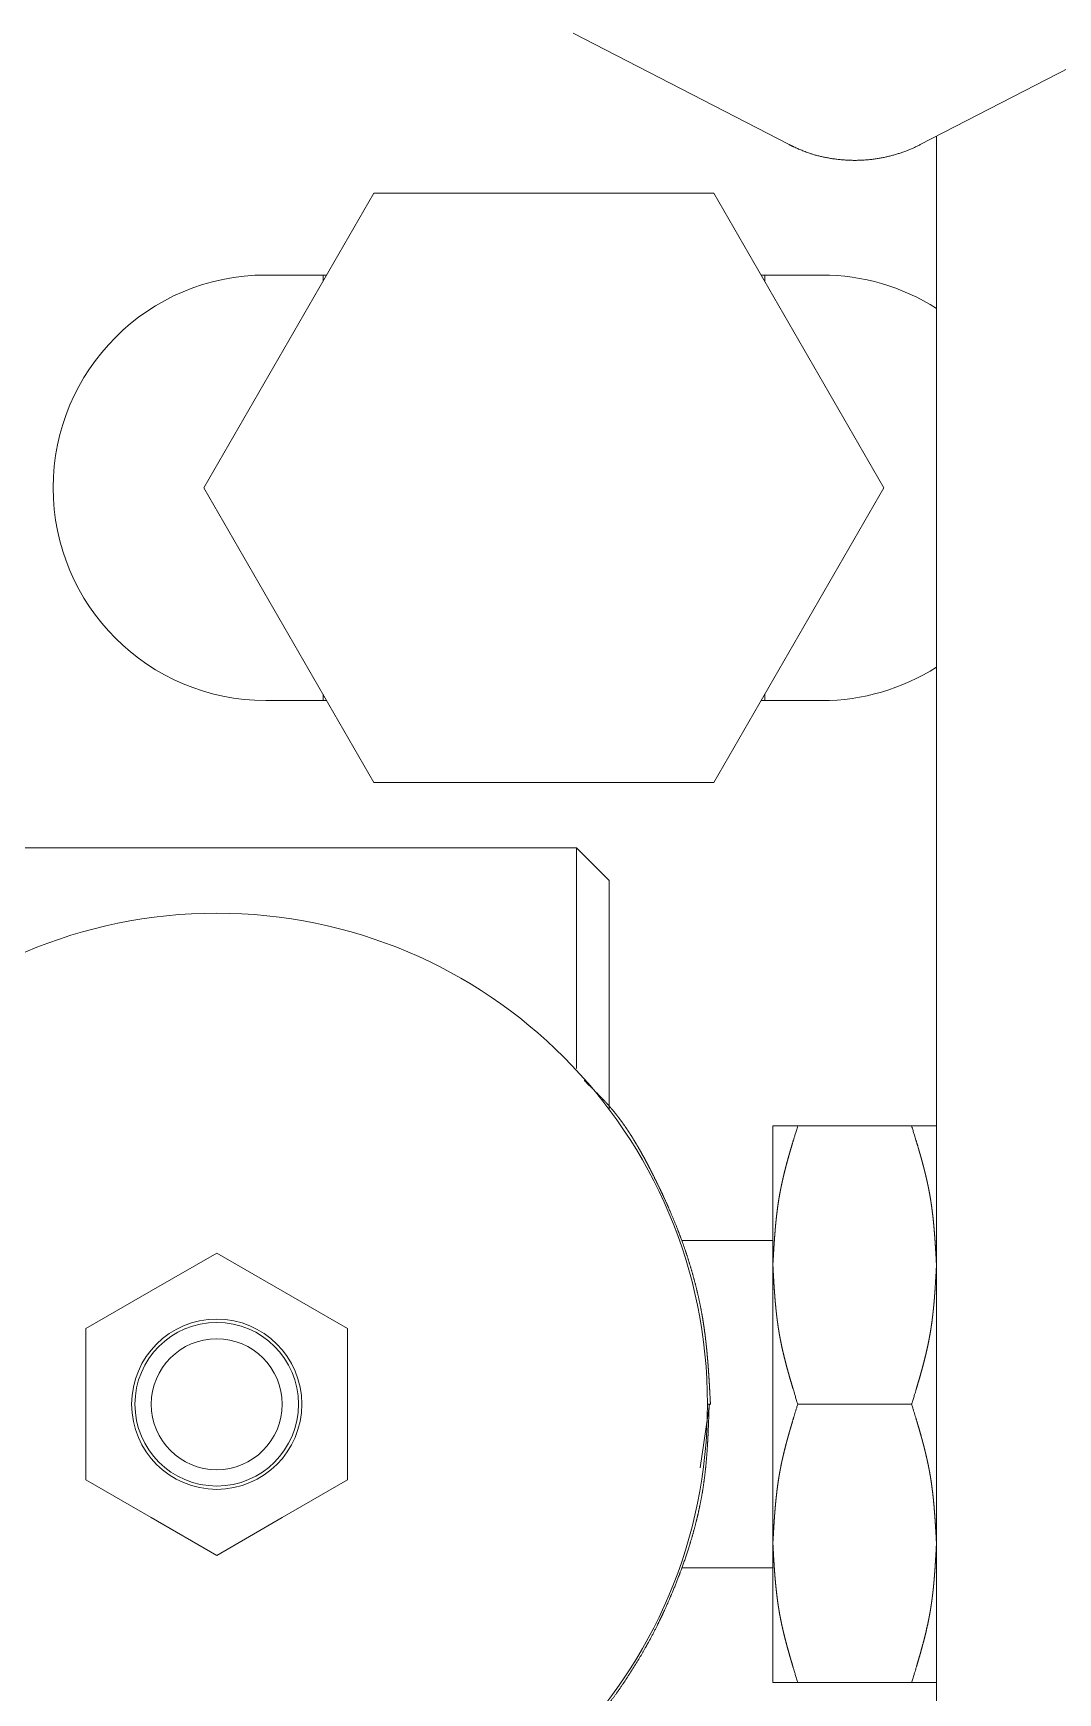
# Model space of a CAD drawing. Header units: millimetres. Extents: x -5 to 111, y -3 to 86.
# Drawn here: x 21.9294 to 21.9607, y 19.2237 to 19.2744 of the extents above; entities that cross this region are included whole.
import ezdxf

# ---------------------------------------------------------------- set-up
doc = ezdxf.new("R2010")
doc.units = ezdxf.units.MM
doc.layers.add('A1I6----E-', color=3, linetype='Continuous', lineweight=25)

# ---------------------------------------------------------------- blocks, each defined once
blk = doc.blocks.new('Gruppe-453')
at = {"layer": 'A1I6----E-', "linetype": 'Continuous', "lineweight": 9}
for p, q in [((-28.84794458999204, -23.27262377055938), (-28.85454673303539, -23.26921610782189)), ((-28.83734696101041, -23.26921843773201), (-28.84394458999203, -23.27262377055938)), ((-28.84344458999204, -23.27236569808843), (-28.84344458999204, -23.38610285796174)), ((-28.86583689483754, -23.28310598151415), (-28.86064074241481, -23.27410598151416)), ((-28.86064074241481, -23.27410598151416), (-28.8502484375694, -23.27410598151416)), ((-28.8502484375694, -23.27410598151416), (-28.84505228514671, -23.28310598151416)), ((-28.86394458999232, -23.27660598151419), (-28.86208411808781, -23.27660598151419)), ((-28.86219458999211, -23.27660598151419), (-28.86219458999211, -23.27679732446525)), ((-28.84880506189641, -23.27660598151419), (-28.84694458999221, -23.27660598151419)), ((-28.84869458999211, -23.27679732446525), (-28.84869458999211, -23.27660598151419)), ((-28.86064074241479, -23.29210598151415), (-28.86583689483754, -23.28310598151415)), ((-28.84505228514671, -23.28310598151416), (-28.85024843756936, -23.29210598151415)), ((-28.86208411808776, -23.28960598151419), (-28.86394458999228, -23.28960598151419)), ((-28.86219458999211, -23.28941463856304), (-28.86219458999211, -23.28960598151419)), ((-28.84694458999217, -23.2896059815142), (-28.84880506189643, -23.2896059815142)), ((-28.84869458999211, -23.2896059815142), (-28.84869458999211, -23.28941463856311)), ((-28.85024843756936, -23.29210598151415), (-28.86064074241479, -23.29210598151415)), ((-28.85444458999204, -23.29410285796173), (-28.89344458999204, -23.29410285796174)), ((-28.85344458999204, -23.29510285796166), (-28.85444458999204, -23.29410285796166)), ((-28.85444458999204, -23.30084620049204), (-28.85444458999204, -23.29410285796166)), ((-28.85344458999204, -23.30210285796174), (-28.85344458999204, -23.29510285796166)), ((-28.84844458999203, -23.30260285796174), (-28.84768540061349, -23.30260285796174)), ((-28.84844458999203, -23.30260285796174), (-28.84844458999203, -23.30685285796174)), ((-28.8442037793754, -23.30260285794731), (-28.84768540061349, -23.30260285796174)), ((-28.84344458999204, -23.30260285796173), (-28.84420377934558, -23.30260285796174)), ((-28.84844458999203, -23.30610285796174), (-28.85123052927317, -23.30610285796174)), ((-28.86744458999204, -23.3076387563466), (-28.86544458999203, -23.30648405580822)), ((-28.86544458999204, -23.30648405580822), (-28.86344458999204, -23.3076387563466)), ((-28.84844458999203, -23.30685285796174), (-28.84844458999203, -23.31535285796174)), ((-28.86944458999204, -23.30879345688498), (-28.86744458999204, -23.3076387563466)), ((-28.86344458999204, -23.3076387563466), (-28.86144458999204, -23.30879345688498)), ((-28.86944458999204, -23.31110285796174), (-28.86944458999204, -23.30879345688497)), ((-28.86144458999204, -23.30879345688498), (-28.86144458999204, -23.31110285796174)), ((-28.86944458999204, -23.3134122590385), (-28.86944458999204, -23.31110285796174)), ((-28.86144458999204, -23.31110285796174), (-28.86144458999204, -23.3134122590385)), ((-28.8506675705407, -23.31304793758319), (-28.85038534502421, -23.3111026695098)), ((-28.85034458999204, -23.31110285796174), (-28.85044458999204, -23.31110285796174)), ((-28.84420377936674, -23.31110285797328), (-28.84768540061349, -23.31110285796174)), ((-28.86744458999204, -23.31456695957687), (-28.86944458999204, -23.31341225903849)), ((-28.86144458999204, -23.31341225903849), (-28.86344458999204, -23.31456695957687)), ((-28.86544458999203, -23.31572166011525), (-28.86744458999204, -23.31456695957687)), ((-28.86344458999204, -23.31456695957687), (-28.86544458999204, -23.31572166011525)), ((-28.84844458999203, -23.31535285796174), (-28.84844458999203, -23.31960285796174)), ((-28.85122811912967, -23.31610285796174), (-28.84844458999203, -23.31610285796174)), ((-28.84768540061349, -23.31960285796174), (-28.84844458999203, -23.31960285796174)), ((-28.84420377935809, -23.31960285796173), (-28.84768540061349, -23.31960285796174)), ((-28.84420377934558, -23.31960285796173), (-28.84344458999204, -23.31960285796173))]:
    blk.add_line(p, q, dxfattribs=at)
for radius in [0.01500000000000728, 0.002600000000034925, 0.0025, 0.001999999999956344]:
    blk.add_circle((-28.86544458999204, -23.31110285796174), radius, dxfattribs=at)
for centre, radius, start, end in [((-28.86394458999229, -23.28310598151419), 0.0065, 90.00000000025655, 270.0000000001282), ((-28.84694458999217, -23.2831059815142), 0.006500000000002014, 57.42102960583721, 90.0000000003207), ((-28.84694458999217, -23.2831059815142), 0.006500000000003638, 270.0000000000641, 302.5789703941628)]:
    blk.add_arc(centre, radius, start, end, dxfattribs=at)
blk.add_open_spline([(-28.84794458999204, -23.27262377055938), (-28.84772309760151, -23.27273797502293), (-28.84705440389654, -23.27298770975066), (-28.84612299621677, -23.27312456957993), (-28.84517683623457, -23.27306170428224), (-28.84431883153235, -23.27281650384212), (-28.84394458999203, -23.27262377055938)], degree=2, dxfattribs=at)
for points, weights, knots in [([(-28.85035290551841, -23.31110267250845), (-28.85036177132345, -23.31093583118263), (-28.85037062728982, -23.31077423942999), (-28.85037162799793, -23.31075597985564), (-28.85037262870603, -23.31073772028128), (-28.8503794832562, -23.31061264767736), (-28.85038701955212, -23.31048761430041), (-28.85039455584804, -23.31036258092347), (-28.85040257287601, -23.31023764470576), (-28.85041058857648, -23.3101127291757), (-28.85041995404752, -23.3099879075868), (-28.85042931499965, -23.30986314921886), (-28.85043950053068, -23.30973845546299), (-28.85044968114519, -23.3096138253592), (-28.85046188611284, -23.30948937719149), (-28.85046392176358, -23.30946862123147), (-28.85046595741432, -23.30944786527144), (-28.85047408935537, -23.30936495014257), (-28.85048301225753, -23.30928211640017), (-28.8504919351597, -23.30919928265777), (-28.85050169844922, -23.30911654375979), (-28.85050413786846, -23.3090958709262), (-28.8505065772877, -23.30907519809261), (-28.85052121918008, -23.30895111552429), (-28.8505387761301, -23.30882741175603), (-28.85053932273926, -23.30882356043628), (-28.85053986934841, -23.30881970911654), (-28.85055633284449, -23.30870370998462), (-28.85057432374346, -23.30858793791171), (-28.85059231464244, -23.30847216583881), (-28.85061323507398, -23.30835688712935), (-28.85061656863136, -23.30833851809183), (-28.85061990218873, -23.3083201490543), (-28.85064748973502, -23.3081681322698), (-28.85067899505503, -23.30801687887217), (-28.85067935531261, -23.30801514931719), (-28.85067971557019, -23.3080134197622), (-28.85071195153311, -23.30785865863248), (-28.85074804227634, -23.30770475079373), (-28.8507841508597, -23.30755076144244), (-28.85082396857263, -23.30739768923779), (-28.8508637974061, -23.30724457104042), (-28.85090719368613, -23.30709242544823), (-28.85095059035863, -23.30694027732668), (-28.850997417033, -23.30678914961698), (-28.85104424069167, -23.30663803248023), (-28.85109438000899, -23.30648798284549), (-28.85110484919782, -23.30645665218436), (-28.85111531838665, -23.30642532152323), (-28.85118349452124, -23.30622129393292), (-28.85125921697298, -23.3060199450982), (-28.85127085047234, -23.30598901118778), (-28.85128248397169, -23.30595807727737), (-28.85133493942472, -23.30581859626349), (-28.85138997471323, -23.30568011288975), (-28.85144500720418, -23.30554163655539), (-28.85150247925953, -23.30540415479991), (-28.85155995792298, -23.30526665758416), (-28.85161972935214, -23.30513014144097), (-28.85167953133961, -23.30499355448574), (-28.8517414799763, -23.30485792764305), (-28.85180344976565, -23.30472225248797), (-28.85186741927146, -23.30458750863904), (-28.85186745260076, -23.30458743843499), (-28.85186748593005, -23.30458736823095), (-28.85193152209446, -23.30445248397393), (-28.85199741480962, -23.30431849687294), (-28.85201706804858, -23.30427853372212), (-28.85203672128755, -23.3042385705713), (-28.85210709114799, -23.30409547958505), (-28.85218046302586, -23.30395390446316), (-28.85219282186023, -23.30393005740441), (-28.85220518069461, -23.30390621034565), (-28.85225383490374, -23.30381232934127), (-28.8523031439952, -23.30371879064047), (-28.85235245154871, -23.30362525485713), (-28.85240341009244, -23.30353260819276), (-28.85245434690218, -23.30344000116381), (-28.85250623386618, -23.30334792313515), (-28.85255808202679, -23.30325591484455), (-28.85261214388739, -23.30316518958607), (-28.8526121909754, -23.30316511056571), (-28.85261223806341, -23.30316503154536), (-28.85266618714063, -23.30307449734771), (-28.85272136103768, -23.30298470433596), (-28.85272138924259, -23.30298465843376), (-28.85272141744749, -23.30298461253157), (-28.85277653493474, -23.3028949113242), (-28.85283439877794, -23.30280695667876), (-28.85283445311747, -23.30280687408117), (-28.85283450745699, -23.30280679148358), (-28.85289226262113, -23.30271900203331), (-28.85295149866747, -23.30263220492865), (-28.85301070896769, -23.30254544554916), (-28.85307314877342, -23.30246098064377), (-28.85313556283303, -23.30237655346355), (-28.85319969846316, -23.30229342654525), (-28.85320683465488, -23.30228417724615), (-28.85321397084659, -23.30227492794706), (-28.85329237886015, -23.30217330243057), (-28.8533766474959, -23.30207648115594), (-28.85339580197191, -23.30205447343308), (-28.85341495644791, -23.30203246571022), (-28.85346850566469, -23.30197093981299), (-28.85352340582131, -23.3019106162898), (-28.85357830597794, -23.30185029276661), (-28.8536343240212, -23.3017910058922), (-28.85363435373262, -23.30179097444702), (-28.85363438344405, -23.30179094300183), (-28.85369046091017, -23.30173159323705), (-28.85374743622051, -23.30167310485533), (-28.85374746826533, -23.3016730719595), (-28.85374750031016, -23.30167303906367), (-28.85380453971016, -23.30161448489028), (-28.85386226606926, -23.3015566078496), (-28.85386229587002, -23.30155657797105), (-28.85386232567077, -23.30155654809251), (-28.85392013525145, -23.301498587613), (-28.85397842910391, -23.30144111421423), (-28.85403674657643, -23.30138361713373), (-28.85420540480706, -23.30121913591046), (-28.85420724011459, -23.30121734937129), (-28.85420907542212, -23.30121556283212)], [1, 1, 1, 1, 1, 0.99999628494841, 1, 1, 1, 0.9999853945739584, 1, 0.9999945366875239, 1, 0.9999669745032762, 1, 1, 1, 0.9999886139866312, 1, 0.9999871191812023, 1, 1, 1, 0.9999308066254587, 1, 1, 1, 0.9999782857850864, 1, 0.9999196289910831, 1, 1, 1, 0.9999165675641031, 1, 1, 1, 0.9999220291029005, 1, 0.999927051628951, 1, 0.9999317205692447, 1, 0.9999360498668453, 1, 0.9999394023132783, 1, 1, 1, 0.9998267751167095, 1, 1, 1, 0.9999569327000787, 1, 0.9999609264511238, 1, 0.9999649955634758, 1, 0.9999689077855283, 1, 0.999972658985088, 1, 1, 1, 0.9999761614943796, 1, 1, 1, 0.9999443982224815, 1, 1, 1, 0.9999938953344388, 1, 0.9999606852139428, 1, 0.9999867661541302, 1, 0.9999266292161015, 1, 1, 1, 0.9999769337559122, 1, 1, 1, 0.9998805333241205, 1, 1, 1, 0.9999640278827321, 1, 0.9998221739054418, 1, 0.9999472193004346, 1, 1, 1, 0.9995642019080807, 1, 1, 1, 0.9999385453061308, 1, 0.9999563283889887, 1, 1, 1, 0.9999709743956655, 1, 1, 1, 0.9999825946967834, 1, 1, 1, 0.9999912001317892, 1, 1, 1, 1, 1], [0, 0, 0, 1, 1, 2, 2, 3, 3, 4, 4, 5, 5, 6, 6, 7, 7, 8, 8, 9, 9, 10, 10, 11, 11, 12, 12, 13, 13, 14, 14, 15, 15, 16, 16, 17, 17, 18, 18, 19, 19, 20, 20, 21, 21, 22, 22, 23, 23, 24, 24, 25, 25, 26, 26, 27, 27, 28, 28, 29, 29, 30, 30, 31, 31, 32, 32, 33, 33, 34, 34, 35, 35, 36, 36, 37, 37, 38, 38, 39, 39, 40, 40, 41, 41, 42, 42, 43, 43, 44, 44, 45, 45, 46, 46, 47, 47, 48, 48, 49, 49, 50, 50, 51, 51, 52, 52, 53, 53, 54, 54, 55, 55, 56, 56, 57, 57, 58, 58, 59, 59, 60, 60, 61, 61, 61]), ([(-28.84768540061349, -23.30260285796174), (-28.84777376720908, -23.30289078268003), (-28.84781816747854, -23.30303790720675), (-28.84782743059188, -23.30306860141611), (-28.84783669370523, -23.30309929562547), (-28.84786256774801, -23.30318503173346), (-28.84788779971596, -23.30327095899396), (-28.84788781502683, -23.30327101113501), (-28.8478878303377, -23.30327106327606), (-28.84791303168391, -23.30335688625447), (-28.84793770818368, -23.30344286161042), (-28.84793948004147, -23.30344903493751), (-28.84794125189926, -23.3034552082646), (-28.84796238468345, -23.30352883696638), (-28.84798277004095, -23.3036026760989), (-28.84800315539846, -23.30367651523144), (-28.84802308260272, -23.30375035705147), (-28.84804300980698, -23.3038241988715), (-28.84806195219362, -23.30389829943724), (-28.8480682588028, -23.30392297020956), (-28.84807456541197, -23.30394764098186), (-28.84809346038281, -23.30402155606214), (-28.84811119772481, -23.30409575744834), (-28.84812893506681, -23.30416995883454), (-28.84814031746509, -23.3042194645543), (-28.84815169986336, -23.30426897027407), (-28.84816263496323, -23.30431857671388), (-28.84816535930014, -23.30433093550863), (-28.84816808363705, -23.30434329430338), (-28.8481844613624, -23.30441759089481), (-28.84819934851615, -23.3044922004521), (-28.84821422962157, -23.3045667825715), (-28.84822829087485, -23.30464152359764), (-28.84822863646827, -23.30464336056095), (-28.84822898206168, -23.30464519752425), (-28.84824373450179, -23.30472361247701), (-28.84825659199823, -23.30480236032835), (-28.84825893911298, -23.30481673561865), (-28.84826128622774, -23.30483111090895), (-28.84827788849711, -23.30493279423789), (-28.84829237959066, -23.30503479984039), (-28.84830687072644, -23.30513680574014), (-28.84831947141059, -23.30523906237495), (-28.84833207394388, -23.30534133397033), (-28.84834300968836, -23.30544379719572), (-28.84835394976008, -23.30554629869838), (-28.84836344820783, -23.30564894382835), (-28.84837295174677, -23.30575164035331), (-28.84838124011794, -23.30585444208673), (-28.84838953330847, -23.30595729948832), (-28.8483968384132, -23.3060602317841), (-28.84840414752355, -23.30616321672477), (-28.84841069624286, -23.30626625281251), (-28.84841724791825, -23.30636933252149), (-28.84842326572468, -23.30647244477517), (-28.84842928473006, -23.30657557589234), (-28.8484442368629, -23.30684640846794), (-28.84844441342747, -23.30684963321484), (-28.84844458999203, -23.30685285796174)], [1, 1, 1, 1, 1, 0.9999930050991495, 1, 1, 1, 0.9999953334788882, 1, 1, 1, 0.9999871558852916, 1, 1, 1, 0.9999778444787104, 1, 1, 1, 0.999969459080924, 1, 1, 1, 0.9999898163310196, 1, 1, 1, 0.9999499022992697, 1, 0.9999849277867026, 1, 1, 1, 0.9999273198654228, 1, 1, 1, 0.9999462907655167, 1, 0.9999571751535967, 1, 0.9999668620114842, 1, 0.9999753095425833, 1, 0.9999825170441942, 1, 0.9999884733127749, 1, 0.9999931889096468, 1, 0.9999966480836753, 1, 1, 1, 1, 1], [0, 0, 0, 1, 1, 2, 2, 3, 3, 4, 4, 5, 5, 6, 6, 7, 7, 8, 8, 9, 9, 10, 10, 11, 11, 12, 12, 13, 13, 14, 14, 15, 15, 16, 16, 17, 17, 18, 18, 19, 19, 20, 20, 21, 21, 22, 22, 23, 23, 24, 24, 25, 25, 26, 26, 27, 27, 28, 28, 29, 29, 29]), ([(-28.84420377940289, -23.3026028579573), (-28.84411541280231, -23.30289078267329), (-28.84407101253034, -23.30303790719887), (-28.84406174941648, -23.30306860140798), (-28.84405248630262, -23.30309929561709), (-28.84402661225838, -23.30318503172444), (-28.84400138028902, -23.30327095898433), (-28.84400136497815, -23.30327101112537), (-28.84400134966728, -23.30327106326641), (-28.84397614831967, -23.30335688624422), (-28.84395147181853, -23.3034428615996), (-28.84394969996064, -23.30344903492664), (-28.84394792810275, -23.30345520825368), (-28.84392679531739, -23.30352883695498), (-28.84390640995878, -23.30360267608707), (-28.84388602460017, -23.30367651521916), (-28.84386609739484, -23.30375035703878), (-28.8438461701895, -23.30382419885841), (-28.84382722780187, -23.30389829942379), (-28.84382092119236, -23.30392297019598), (-28.84381461458285, -23.30394764096819), (-28.84379571961101, -23.30402155604816), (-28.84377798226811, -23.30409575743409), (-28.8437602449252, -23.30416995882002), (-28.84374886252636, -23.30421946453964), (-28.84373748012751, -23.30426897025926), (-28.84372654502712, -23.30431857669894), (-28.84372382069007, -23.30433093549369), (-28.84372109635302, -23.30434329428844), (-28.84370471807619, -23.30441759076411), (-28.84368983147244, -23.30449220043693), (-28.84367495036633, -23.30456678255626), (-28.84366088911245, -23.30464152358234), (-28.84366054351901, -23.3046433605457), (-28.84366019792557, -23.30464519750906), (-28.8436454454848, -23.30472361246187), (-28.84363258798786, -23.30480236031331), (-28.84363024087301, -23.30481673560362), (-28.84362789375817, -23.30483111089394), (-28.84361129148811, -23.30493279422324), (-28.84359680039406, -23.30503479982614), (-28.84358230926329, -23.30513680572707), (-28.84356970857328, -23.30523906236162), (-28.84355710627859, -23.30534133398504), (-28.84354617029495, -23.30544379718356), (-28.84353523055504, -23.30554629871998), (-28.84352573177515, -23.30564894381757), (-28.84351622856474, -23.30575164037177), (-28.84350793986491, -23.30585444207753), (-28.8434996469422, -23.30595729950027), (-28.84349234156971, -23.30606023177662), (-28.84348503264219, -23.30616321673051), (-28.84347848374024, -23.30626625280687), (-28.84347193216265, -23.30636933252278), (-28.84346591425872, -23.30647244477148), (-28.84345989525351, -23.30657557588962), (-28.84344494312116, -23.30684640846788), (-28.8434447665566, -23.30684963321481), (-28.84344458999204, -23.30685285796173)], [1, 1, 1, 1, 1, 0.999993005101246, 1, 1, 1, 0.9999953334708515, 1, 1, 1, 0.9999871558833114, 1, 1, 1, 0.999977844476346, 1, 1, 1, 0.9999694590770587, 1, 1, 1, 0.9999898163297208, 1, 1, 1, 0.9999498282369438, 1, 0.9999849277851949, 1, 1, 1, 0.9999273198528297, 1, 1, 1, 0.9999462907566407, 1, 0.99995717564602, 1, 0.9999668810054849, 1, 0.9999753322799751, 1, 0.9999825359503831, 1, 0.9999884858037822, 1, 0.9999931954586382, 1, 0.9999966505354695, 1, 1, 1, 1, 1], [0, 0, 0, 1, 1, 2, 2, 3, 3, 4, 4, 5, 5, 6, 6, 7, 7, 8, 8, 9, 9, 10, 10, 11, 11, 12, 12, 13, 13, 14, 14, 15, 15, 16, 16, 17, 17, 18, 18, 19, 19, 20, 20, 21, 21, 22, 22, 23, 23, 24, 24, 25, 25, 26, 26, 27, 27, 28, 28, 29, 29, 29]), ([(-28.84844458999203, -23.30685285796174), (-28.84842989354041, -23.30712462534423), (-28.84842103770649, -23.30727622376532), (-28.84841956025905, -23.30730151542078), (-28.84841808281161, -23.30732680707622), (-28.84841218187259, -23.30742782218642), (-28.8484055497972, -23.30752879193014), (-28.84840471984957, -23.30754142743191), (-28.84840388990193, -23.30755406293368), (-28.84839891772182, -23.30762976167385), (-28.84839330733714, -23.30770541579087), (-28.84838769695246, -23.30778106990789), (-28.84838171804989, -23.30785665450677), (-28.84837573914731, -23.30793223910565), (-28.84836888475867, -23.30800774934483), (-28.84836660093691, -23.30803290868968), (-28.84836431711515, -23.30805806803452), (-28.84835746803567, -23.30813351978626), (-28.84834957126879, -23.30820886909152), (-28.84834167450191, -23.30828421839677), (-28.84833320321843, -23.30835947857002), (-28.84832473193495, -23.30843473874327), (-28.84831497989901, -23.30850984369727), (-28.84831173001361, -23.30853487257273), (-28.84830848012822, -23.30855990144818), (-28.84829872861084, -23.30863500240851), (-28.84828752582396, -23.30870990063211), (-28.84827632303707, -23.30878479885571), (-28.84826433749728, -23.30885957581184), (-28.84826303156001, -23.30886772346441), (-28.84826172562274, -23.30887587111698), (-28.84824712820842, -23.30896694337826), (-28.84822983260052, -23.30905754196117), (-28.84822592660825, -23.30907800249464), (-28.84822202061599, -23.3090984630281), (-28.84820260914782, -23.30920014499956), (-28.84818106156352, -23.30930139582685), (-28.84815951397922, -23.30940264665413), (-28.84813607527026, -23.30950347648771), (-28.84813605656512, -23.30950355695443), (-28.84813603785998, -23.30950363742114), (-28.84811256174074, -23.30960462818814), (-28.84808742787102, -23.3097052192006), (-28.84808740659852, -23.3097053043376), (-28.84808738532602, -23.3097053894746), (-28.84806220891129, -23.30980615076106), (-28.8480356047097, -23.30990654451169), (-28.84803558233984, -23.30990662892673), (-28.84803555996997, -23.30990671334176), (-28.84800891102865, -23.31000727592246), (-28.84798106117896, -23.31010751256537), (-28.84798103922996, -23.31010759156379), (-28.84798101728096, -23.31010767056221), (-28.84795312353327, -23.31020806520197), (-28.84792425282401, -23.31030818326726), (-28.84792423273176, -23.31030825294335), (-28.8479242126395, -23.31030832261944), (-28.84789530174573, -23.31040858003692), (-28.84786563537247, -23.31050861650946), (-28.84786561838855, -23.31050867378009), (-28.84786560140462, -23.31050873105072), (-28.84783588850067, -23.31060892442705), (-28.84780563865399, -23.31070895700222), (-28.84777537624447, -23.31080903193991), (-28.84768731908166, -23.3110966059185), (-28.84768635984757, -23.31109973194012), (-28.84768540061349, -23.31110285796174)], [1, 1, 1, 1, 1, 0.9999934487398112, 1, 1, 1, 0.9999911099781031, 1, 1, 1, 0.9999832135744583, 1, 1, 1, 0.99997586713168, 1, 1, 1, 0.999963727079846, 1, 1, 1, 0.9999531987060489, 1, 0.9999863255185938, 1, 1, 1, 0.9998897258038455, 1, 1, 1, 0.9999446039060002, 1, 0.9999562143011284, 1, 1, 1, 0.9999661869965435, 1, 1, 1, 0.999974810558154, 1, 1, 1, 0.9999821164369154, 1, 1, 1, 0.9999881304723179, 1, 1, 1, 0.9999928866294652, 1, 1, 1, 0.9999964043078872, 1, 1, 1, 1, 1], [0, 0, 0, 1, 1, 2, 2, 3, 3, 4, 4, 5, 5, 6, 6, 7, 7, 8, 8, 9, 9, 10, 10, 11, 11, 12, 12, 13, 13, 14, 14, 15, 15, 16, 16, 17, 17, 18, 18, 19, 19, 20, 20, 21, 21, 22, 22, 23, 23, 24, 24, 25, 25, 26, 26, 27, 27, 28, 28, 29, 29, 30, 30, 31, 31, 32, 32, 33, 33, 33]), ([(-28.84344458999204, -23.30685285796173), (-28.84345928644349, -23.30712462534255), (-28.84346814227727, -23.30727622376272), (-28.8434696197247, -23.30730151541801), (-28.84347109717212, -23.3073268070733), (-28.84347699811106, -23.30742782218289), (-28.84348363018637, -23.30752879192599), (-28.84348446013399, -23.30754142742768), (-28.84348529008162, -23.30755406292938), (-28.84349026226167, -23.30762976166908), (-28.84349587264628, -23.30770541578563), (-28.84350148303088, -23.30778106990219), (-28.84350746193338, -23.30785665450061), (-28.84351344083587, -23.30793223909903), (-28.84352029522443, -23.30800774933774), (-28.84352257904616, -23.30803290868244), (-28.84352486286789, -23.30805806802714), (-28.84353171194729, -23.30813351977841), (-28.84353960871409, -23.3082088690832), (-28.84354750548088, -23.308284218388), (-28.84355597676426, -23.30835947856079), (-28.84356444804764, -23.30843473873359), (-28.84357420008347, -23.30850984368714), (-28.84357744996883, -23.30853487256244), (-28.84358069985418, -23.30855990143773), (-28.84359045137145, -23.3086350023976), (-28.84360165415821, -23.30870990062076), (-28.84361285694497, -23.30878479884391), (-28.84362484248462, -23.3088595757996), (-28.84362614842188, -23.30886772345211), (-28.84362745435913, -23.30887587110463), (-28.84364205177329, -23.30896694336534), (-28.843659347381, -23.30905754194769), (-28.84366325337322, -23.30907800248105), (-28.84366715936544, -23.3090984630144), (-28.84368657083339, -23.30920014498522), (-28.84370811841744, -23.30930139581188), (-28.84372966600149, -23.30940264663855), (-28.8437531047102, -23.3095034764715), (-28.84375312341534, -23.30950355693822), (-28.84375314212047, -23.30950363740493), (-28.84377661823946, -23.30960462817132), (-28.8438017521089, -23.30970521918317), (-28.8438017733814, -23.30970530432016), (-28.8438017946539, -23.30970538945716), (-28.84382697106834, -23.309806150743), (-28.84385357526963, -23.30990654449302), (-28.84385359763949, -23.30990662890805), (-28.84385362000936, -23.30990671332308), (-28.84388026895037, -23.31000727590317), (-28.84390811879976, -23.31010751254548), (-28.84390814074876, -23.3101075915439), (-28.84390816269776, -23.31010767054232), (-28.84393605644515, -23.31020806518145), (-28.84396492715408, -23.31030818324615), (-28.84396494724633, -23.31030825292224), (-28.84396496733859, -23.31030832259833), (-28.84399387823203, -23.31040858001521), (-28.84402354460497, -23.31050861648713), (-28.84402356158889, -23.31050867375777), (-28.84402357857282, -23.3105087310284), (-28.84405329170337, -23.31060892433615), (-28.84408354132278, -23.31070895697868), (-28.84411380373196, -23.31080903191577), (-28.84420186089379, -23.31109660589262), (-28.84420282012787, -23.31109973191422), (-28.84420377936195, -23.31110285793582)], [1, 1, 1, 1, 1, 0.9999934487363524, 1, 1, 1, 0.9999911099791177, 1, 1, 1, 0.9999832135721622, 1, 1, 1, 0.9999758671308567, 1, 1, 1, 0.9999637270794723, 1, 1, 1, 0.9999531987068281, 1, 0.9999863255172725, 1, 1, 1, 0.9998897258054489, 1, 1, 1, 0.9999446039067501, 1, 0.999956214299804, 1, 1, 1, 0.9999661869961778, 1, 1, 1, 0.9999748105595815, 1, 1, 1, 0.9999821164370806, 1, 1, 1, 0.9999881304706894, 1, 1, 1, 0.9999928866333224, 1, 1, 1, 0.9999964103859436, 1, 1, 1, 1, 1], [0, 0, 0, 1, 1, 2, 2, 3, 3, 4, 4, 5, 5, 6, 6, 7, 7, 8, 8, 9, 9, 10, 10, 11, 11, 12, 12, 13, 13, 14, 14, 15, 15, 16, 16, 17, 17, 18, 18, 19, 19, 20, 20, 21, 21, 22, 22, 23, 23, 24, 24, 25, 25, 26, 26, 27, 27, 28, 28, 29, 29, 30, 30, 31, 31, 32, 32, 33, 33, 33]), ([(-28.86278553986752, -23.32583957592761), (-28.86266892854443, -23.3258241016414), (-28.86255602282388, -23.32580885345547), (-28.86244311710334, -23.32579360526955), (-28.86233032725903, -23.32577752236158), (-28.86232854566671, -23.32577726832111), (-28.86232676407439, -23.32577701428064), (-28.86221046802118, -23.32576043141601), (-28.86209438655535, -23.32574240763496), (-28.8620943217709, -23.32574239757558), (-28.86209425698645, -23.3257423875162), (-28.86197836206524, -23.32572439197818), (-28.86186279931971, -23.32570437388648), (-28.86174729402457, -23.3256843657465), (-28.86163226907405, -23.32566175911853), (-28.86151730157394, -23.32563916244226), (-28.86140301548028, -23.32561333949399), (-28.86138629710326, -23.32560956197591), (-28.86136957872623, -23.32560578445783), (-28.86122185587853, -23.32557240647341), (-28.8610759575559, -23.32553178863207), (-28.86105948132114, -23.32552720167673), (-28.86104300508637, -23.32552261472139), (-28.86089586691957, -23.32548165170957), (-28.86075028639279, -23.32543545735176), (-28.86060470586602, -23.32538926299395), (-28.86046064371854, -23.3253385312866), (-28.86046054005553, -23.32533849478151), (-28.86046043639252, -23.32533845827642), (-28.86031616691901, -23.32528765355889), (-28.86017331708021, -23.32523298433661), (-28.86017322600565, -23.325232949482), (-28.86017313493108, -23.32523291462739), (-28.86003004936172, -23.32517815519004), (-28.85988824311014, -23.3251201632669), (-28.85974638327712, -23.32506215083793), (-28.85960559700759, -23.32500157955389), (-28.85958744540293, -23.32499377008494), (-28.85956929379827, -23.32498596061598), (-28.85939220431941, -23.32490977039403), (-28.85921687341322, -23.32482961612543), (-28.85919888568796, -23.32482139285782), (-28.85918089796271, -23.32481316959021), (-28.85903051018354, -23.32474441832037), (-28.85888134316427, -23.32467305711531), (-28.858732176145, -23.32460169591025), (-28.85858435293125, -23.32452759112833), (-28.85854750276559, -23.3245091178898), (-28.85851065259994, -23.32449064465126), (-28.8582891790782, -23.32437961846929), (-28.85807252443584, -23.32425945982474), (-28.85785591981678, -23.32413932625721), (-28.85764213922086, -23.32401423632215), (-28.85763297865328, -23.32400887617803), (-28.85762381808569, -23.32400351603391), (-28.8573917163546, -23.32386770581061), (-28.85716723194786, -23.32371964372412), (-28.85712393141859, -23.32369108420498), (-28.85708063088932, -23.32366252468585), (-28.85678346255439, -23.32346652281496), (-28.85649653187941, -23.32325581794924), (-28.85647592469614, -23.32324068525635), (-28.85645531751287, -23.32322555256346), (-28.85620960120443, -23.32304511308351), (-28.855973148085, -23.3228526947048), (-28.85573669496556, -23.32266027632609), (-28.85550714764097, -23.32245966990562), (-28.85550248160925, -23.32245559215859), (-28.85549781557753, -23.32245151441155), (-28.85525893618949, -23.32224275249702), (-28.85503124233778, -23.32202184435121), (-28.85500466492631, -23.32199605899669), (-28.85497808751484, -23.32197027364217), (-28.8547123128073, -23.32171241952179), (-28.85446010486157, -23.32144128100614), (-28.85442983043111, -23.32140873419595), (-28.85439955600065, -23.32137618738577), (-28.85420789691583, -23.32117014249049), (-28.85402630446745, -23.3209551729895), (-28.85400101543629, -23.3209252357842), (-28.85397572640513, -23.3208952985789), (-28.85384471201906, -23.32074020348852), (-28.85371790272149, -23.32058165173525), (-28.85359109342392, -23.32042309998197), (-28.85346857440132, -23.32026121006407), (-28.85343793388164, -23.32022072336158), (-28.85340729336195, -23.3201802366591), (-28.85322351221646, -23.31993739833141), (-28.85305297305534, -23.31968508432593), (-28.85302452920801, -23.31964300093514), (-28.85299608536067, -23.31960091754434), (-28.8528824528107, -23.31943279531563), (-28.8527733605987, -23.31926169204424), (-28.85266426838671, -23.31909058877285), (-28.85255981027149, -23.31891661767651), (-28.85255672380623, -23.3189114772837), (-28.85255363734097, -23.31890633689088), (-28.85244300629523, -23.31872208500892), (-28.85233794325718, -23.31853460236352), (-28.85231006832193, -23.31848486016402), (-28.8522821933867, -23.31843511796452), (-28.85212138047816, -23.31814815092012), (-28.85197652786827, -23.31785280604116), (-28.85195015295079, -23.31779902933105), (-28.85192377803331, -23.31774525262094), (-28.85174167387142, -23.31737395429436), (-28.85157923532616, -23.31699364114431), (-28.85155932615566, -23.31694702832016), (-28.85153941698518, -23.31690041549602), (-28.85141679678089, -23.31661332799425), (-28.85130741141762, -23.31632094162235), (-28.85129276746052, -23.31628179841928), (-28.85127812350342, -23.31624265521621), (-28.85119802605435, -23.31602855525046), (-28.85112396084922, -23.31581229443091), (-28.85104991354954, -23.31559608589297), (-28.85098251708814, -23.31537771269988), (-28.85097512655988, -23.31535376580992), (-28.85096773603163, -23.31532981891996), (-28.85091513853219, -23.31515939178841), (-28.8508682439536, -23.31498730808025), (-28.85086821433924, -23.31498719940782), (-28.85086818472489, -23.31498709073539), (-28.850821349375, -23.31481522437208), (-28.85077791809173, -23.31464246638972), (-28.85073448680847, -23.31446970840735), (-28.85069753928223, -23.31429544860951), (-28.85069021693232, -23.31426091338223), (-28.8506828945824, -23.31422637815495), (-28.85064000220369, -23.3140240799768), (-28.85060531434974, -23.31382021467366), (-28.85060396360931, -23.31381227618581), (-28.85060261286888, -23.31380433769797), (-28.85057062649579, -23.31361634937052), (-28.8505451879812, -23.31342736360044), (-28.85051974946661, -23.31323837783037), (-28.85050032746914, -23.31304867931869), (-28.85050008397034, -23.31304630101753), (-28.85049984047155, -23.31304392271637), (-28.850479922141, -23.31284937642094), (-28.85046503789724, -23.31265438036906), (-28.85045014431799, -23.31245929313574), (-28.85043915412842, -23.31226394712724), (-28.85043914762002, -23.31226383144325), (-28.85043914111163, -23.31226371575927), (-28.85042813790526, -23.31206813838281), (-28.850419913445, -23.31187242446151), (-28.85041978325742, -23.31186932644395), (-28.85041965306984, -23.3118662284264), (-28.85041167114226, -23.31167628595041), (-28.85040528362121, -23.31148628317431), (-28.8504051813997, -23.31148324250006), (-28.85040507917819, -23.31148020182581), (-28.85039889610016, -23.3112962803982), (-28.8503931853662, -23.31111234369848), (-28.85039299398783, -23.31110621181384), (-28.85039280260947, -23.31110007992919)], [1, 1, 1, 0.9999931608294824, 1, 1, 1, 0.9999807758625084, 1, 1, 1, 0.9999618229729277, 1, 0.9999364794532403, 1, 0.9999009908899809, 1, 1, 1, 0.9996961513824437, 1, 1, 1, 0.9998403415318677, 1, 0.9998773212173931, 1, 1, 1, 0.9999094321870535, 1, 1, 1, 0.9999356362465405, 1, 0.9999590221968129, 1, 1, 1, 0.999936746542724, 1, 1, 1, 0.9999620464697336, 1, 0.9999573329972083, 1, 1, 1, 0.9997828289295837, 1, 0.9999336960918634, 1, 1, 1, 0.9996401724748323, 1, 1, 1, 0.9996833333373845, 1, 1, 1, 0.9996915367211877, 1, 0.9998456676770927, 1, 1, 1, 0.9996613174910072, 1, 1, 1, 0.9996712929812234, 1, 1, 1, 0.9997142681125837, 1, 1, 1, 0.9999101372099357, 1, 0.9999103843410713, 1, 1, 1, 0.9996425908984652, 1, 1, 1, 0.9999104406275328, 1, 0.9999098395521941, 1, 1, 1, 0.9998878418632849, 1, 1, 1, 0.9996245984513452, 1, 1, 1, 0.9996578823962604, 1, 1, 1, 0.9997392826858021, 1, 1, 1, 0.9999017803403177, 1, 0.9998829143773907, 1, 1, 1, 0.9998614119576996, 1, 1, 1, 0.9999512199297351, 1, 0.9998254956235723, 1, 1, 1, 0.9997960412994729, 1, 1, 1, 0.9998491840411601, 1, 0.9998738104043949, 1, 1, 1, 0.9999165074640354, 1, 0.9999500278892758, 1, 1, 1, 0.9999747854665835, 1, 1, 1, 0.9999911951838466, 1, 1, 1, 0.9999991756198812, 1, 1, 1], [0, 0, 0, 1, 1, 2, 2, 3, 3, 4, 4, 5, 5, 6, 6, 7, 7, 8, 8, 9, 9, 10, 10, 11, 11, 12, 12, 13, 13, 14, 14, 15, 15, 16, 16, 17, 17, 18, 18, 19, 19, 20, 20, 21, 21, 22, 22, 23, 23, 24, 24, 25, 25, 26, 26, 27, 27, 28, 28, 29, 29, 30, 30, 31, 31, 32, 32, 33, 33, 34, 34, 35, 35, 36, 36, 37, 37, 38, 38, 39, 39, 40, 40, 41, 41, 42, 42, 43, 43, 44, 44, 45, 45, 46, 46, 47, 47, 48, 48, 49, 49, 50, 50, 51, 51, 52, 52, 53, 53, 54, 54, 55, 55, 56, 56, 57, 57, 58, 58, 59, 59, 60, 60, 61, 61, 62, 62, 63, 63, 64, 64, 65, 65, 66, 66, 67, 67, 68, 68, 69, 69, 70, 70, 71, 71, 72, 72, 73, 73, 74, 74, 75, 75, 76, 76, 77, 77, 78, 78, 78]), ([(-28.84768540061349, -23.31110285796174), (-28.84776253468351, -23.31135401974013), (-28.84780706601947, -23.31150112632406), (-28.84781450401466, -23.31152569729278), (-28.84782194200984, -23.31155026826149), (-28.84785159735543, -23.31164823290798), (-28.84788057297115, -23.31174640074984), (-28.84788420427621, -23.31175870341784), (-28.84788783558126, -23.31177100608583), (-28.84790954858688, -23.31184456859171), (-28.84793066167306, -23.3119183055192), (-28.84795177475923, -23.31199204244669), (-28.84797250800225, -23.31206577771191), (-28.84799324124527, -23.31213951297713), (-28.84801314227413, -23.31221347719654), (-28.84801976885435, -23.31223810556308), (-28.84802639543457, -23.31226273392962), (-28.8480462490315, -23.31233652186339), (-28.84806509952112, -23.31241057241047), (-28.84808395001074, -23.31248462295754), (-28.84810221504978, -23.31255868879521), (-28.84812047240573, -23.31263272347753), (-28.84813748108343, -23.31270705496557), (-28.84813749438454, -23.31270711309606), (-28.84813750768564, -23.31270717122655), (-28.84815448207806, -23.31278135529826), (-28.84817077642295, -23.31285569170132), (-28.84818706481193, -23.31293000093291), (-28.8482018518744, -23.31300462342483), (-28.84821663298096, -23.31307921874529), (-28.84823058811185, -23.3131539729911), (-28.84823064103958, -23.31315425651211), (-28.84823069396731, -23.31315454003312), (-28.84824475495366, -23.31322986132096), (-28.84825710190023, -23.31330548248632), (-28.84825921182638, -23.31331840512053), (-28.84826132175253, -23.31333132775475), (-28.8482778885514, -23.31343279418854), (-28.84829234870352, -23.3135345822036), (-28.84829236416067, -23.31353469100966), (-28.84829237961781, -23.31353479981571), (-28.848306870725, -23.31363680572995), (-28.84831947141059, -23.31373906237495), (-28.84833207394387, -23.31384133397032), (-28.84834300968835, -23.31394379719572), (-28.84835394976008, -23.31404629869837), (-28.84836344820783, -23.31414894382835), (-28.84837295174678, -23.31425164035331), (-28.84838124011795, -23.31435444208673), (-28.84838953330846, -23.31445729948832), (-28.8483968384132, -23.3145602317841), (-28.84840414752356, -23.31466321672477), (-28.84841069624286, -23.31476625281251), (-28.84841724791825, -23.31486933252149), (-28.84842326572468, -23.31497244477518), (-28.84842928473006, -23.31507557589234), (-28.8484442368629, -23.31534640846794), (-28.84844441342747, -23.31534963321484), (-28.84844458999203, -23.31535285796174)], [1, 1, 1, 1, 1, 0.9999939946331137, 1, 1, 1, 0.9999917063024479, 1, 1, 1, 0.9999841265303827, 1, 1, 1, 0.9999769816166044, 1, 1, 1, 0.9999645857337829, 1, 1, 1, 0.9999895173995671, 1, 0.999949194260095, 1, 0.9999847072127773, 1, 1, 1, 0.9999355315854953, 1, 1, 1, 0.999946292080405, 1, 1, 1, 0.9999571765249625, 1, 0.9999668620124711, 1, 0.999975309542506, 1, 0.9999825170453782, 1, 0.999988473313283, 1, 0.999993188914833, 1, 0.9999966480768123, 1, 1, 1, 1, 1], [0, 0, 0, 1, 1, 2, 2, 3, 3, 4, 4, 5, 5, 6, 6, 7, 7, 8, 8, 9, 9, 10, 10, 11, 11, 12, 12, 13, 13, 14, 14, 15, 15, 16, 16, 17, 17, 18, 18, 19, 19, 20, 20, 21, 21, 22, 22, 23, 23, 24, 24, 25, 25, 26, 26, 27, 27, 28, 28, 29, 29, 29]), ([(-28.84420377937423, -23.31110285797828), (-28.84412664530329, -23.31135401975638), (-28.84408211396676, -23.31150112634009), (-28.84407467597147, -23.31152569730878), (-28.84406723797619, -23.31155026827748), (-28.84403758263022, -23.3116482329238), (-28.84400860701417, -23.31174640076552), (-28.84400497570907, -23.3117587034335), (-28.84400134440397, -23.31177100610148), (-28.84397963139811, -23.31184456860724), (-28.84395851831168, -23.31191830553461), (-28.84393740522524, -23.31199204246198), (-28.84391667198199, -23.31206577772706), (-28.84389593873873, -23.31213951299214), (-28.84387603770966, -23.31221347721142), (-28.84386941112936, -23.31223810557791), (-28.84386278454907, -23.3122627339444), (-28.84384293095193, -23.312336521878), (-28.84382408046211, -23.31241057242491), (-28.84380522997228, -23.31248462297181), (-28.84378696493308, -23.31255868880928), (-28.84376870705126, -23.31263272336644), (-28.84375169889909, -23.31270705497924), (-28.84375168559799, -23.31270711310975), (-28.84375167229689, -23.31270717124026), (-28.84373469790431, -23.31278135531172), (-28.84371840355929, -23.31285569171453), (-28.84370211462102, -23.31293000083129), (-28.84368732810761, -23.31300462343754), (-28.84367254700095, -23.31307921875774), (-28.84365859186998, -23.31315397300331), (-28.84365853894225, -23.31315425652431), (-28.84365848601452, -23.3131545400453), (-28.8436444250281, -23.31322986133284), (-28.84363207808147, -23.31330548249791), (-28.84362996815532, -23.31331840513206), (-28.84362785822917, -23.3133313277662), (-28.84361129143024, -23.31343279419956), (-28.84359683127812, -23.31353458221422), (-28.84359681582097, -23.31353469102025), (-28.84359680036383, -23.31353479982628), (-28.84358230926196, -23.31363680574073), (-28.84356970857109, -23.31373906238454), (-28.8435571062768, -23.31384133400686), (-28.84354617029345, -23.31394379720426), (-28.84353523055385, -23.31404629873943), (-28.84352573177418, -23.31414894383577), (-28.84351622856398, -23.31425164038859), (-28.84350793986432, -23.31435444209297), (-28.84349964694177, -23.31445729951424), (-28.84349234156937, -23.31456023178911), (-28.84348503264195, -23.31466321674144), (-28.84347848374007, -23.31476625281624), (-28.84347193216255, -23.31486933253053), (-28.84346591425864, -23.31497244477761), (-28.84345989525345, -23.31507557589411), (-28.84344494312116, -23.31534640846798), (-28.8434447665566, -23.31534963321486), (-28.84344458999204, -23.31535285796173)], [1, 1, 1, 1, 1, 0.9999939946315418, 1, 1, 1, 0.9999917063023597, 1, 1, 1, 0.9999841265290682, 1, 1, 1, 0.9999769816158485, 1, 1, 1, 0.9999645260743665, 1, 1, 1, 0.9999895174002322, 1, 0.9999491199004702, 1, 0.9999847072138265, 1, 1, 1, 0.9999355315831178, 1, 1, 1, 0.9999462920768002, 1, 1, 1, 0.9999571770045581, 1, 0.9999668810085323, 1, 0.9999753322824697, 1, 0.9999825359511597, 1, 0.9999884858045754, 1, 0.999993195458329, 1, 0.9999966505300711, 1, 1, 1, 1, 1], [0, 0, 0, 1, 1, 2, 2, 3, 3, 4, 4, 5, 5, 6, 6, 7, 7, 8, 8, 9, 9, 10, 10, 11, 11, 12, 12, 13, 13, 14, 14, 15, 15, 16, 16, 17, 17, 18, 18, 19, 19, 20, 20, 21, 21, 22, 22, 23, 23, 24, 24, 25, 25, 26, 26, 27, 27, 28, 28, 29, 29, 29]), ([(-28.84844458999203, -23.31535285796174), (-28.84842989103926, -23.31562462514688), (-28.84842410571728, -23.3157257063402), (-28.84841832144107, -23.3158267692617), (-28.8484120246738, -23.31592780154702), (-28.84840573043733, -23.31602879173337), (-28.84839870437845, -23.31612973364562), (-28.84839168168219, -23.31623062475659), (-28.84838370836739, -23.31633144519492), (-28.84837573906565, -23.31643221165736), (-28.84836660054366, -23.31653287881756), (-28.84835746626577, -23.31663349574901), (-28.84834694486002, -23.31673397710026), (-28.84833642711259, -23.31683442042481), (-28.84832430465634, -23.31693468273334), (-28.84831218394917, -23.31703492859342), (-28.84829824531523, -23.31713493788543), (-28.84828430688064, -23.31723494552873), (-28.84826833031192, -23.31733464787538), (-28.84826533048334, -23.31735336841256), (-28.84826233065476, -23.31737208894974), (-28.84824815325, -23.31746056354953), (-28.84823148119949, -23.31754860215666), (-28.84822795628415, -23.31756721586209), (-28.84822443136881, -23.31758582956753), (-28.84821480914898, -23.3176366407638), (-28.84820463548211, -23.31768734442523), (-28.84819446181524, -23.31773804808666), (-28.84818376176442, -23.31778864328103), (-28.8481810776318, -23.31780133520312), (-28.84817839349919, -23.31781402712521), (-28.84816232518314, -23.31789000616375), (-28.84814482487632, -23.31796566820403), (-28.84814189388626, -23.31797834024975), (-28.8481389628962, -23.31799101229547), (-28.84811560060927, -23.31809201842718), (-28.84809056609683, -23.3181926231402), (-28.84809054494362, -23.31819270814735), (-28.84809052379041, -23.31819279315451), (-28.84806544697156, -23.31829356788183), (-28.84803892807984, -23.31839397276663), (-28.84803890573359, -23.31839405737319), (-28.84803888338735, -23.31839414197974), (-28.84801231980314, -23.31849471607766), (-28.84798454123805, -23.31859496139925), (-28.84798451921978, -23.31859504085723), (-28.84798449720151, -23.31859512031521), (-28.84795667459988, -23.31869552455276), (-28.84792786103956, -23.31879564890955), (-28.84792784079047, -23.31879571927318), (-28.84792782054138, -23.31879578963682), (-28.84789896648289, -23.31889605472087), (-28.84786934349768, -23.31899609532522), (-28.84786932629387, -23.31899615342467), (-28.84786930909007, -23.31899621152412), (-28.84783963882848, -23.31909641178684), (-28.84780941661338, -23.3191964469546), (-28.84777918152952, -23.31929652558183), (-28.84768731877371, -23.3195966058661), (-28.8476863596936, -23.31959973191392), (-28.84768540061349, -23.31960285796174)], [1, 1, 1, 0.9999967846480434, 1, 0.9999934330081172, 1, 0.9999888951195538, 1, 0.9999831543511521, 1, 0.999976211296524, 1, 0.9999680388393793, 1, 0.999958797028526, 1, 0.9999479282677607, 1, 1, 1, 0.9999001453467826, 1, 1, 1, 0.9999852460322668, 1, 0.999986499266401, 1, 1, 1, 0.9999554151136074, 1, 1, 1, 0.9999656038764703, 1, 1, 1, 0.9999743102582257, 1, 1, 1, 0.9999816985482942, 1, 1, 1, 0.9999877898634147, 1, 1, 1, 0.999992632016846, 1, 1, 1, 0.9999962008178953, 1, 1, 1, 1, 1], [0, 0, 0, 1, 1, 2, 2, 3, 3, 4, 4, 5, 5, 6, 6, 7, 7, 8, 8, 9, 9, 10, 10, 11, 11, 12, 12, 13, 13, 14, 14, 15, 15, 16, 16, 17, 17, 18, 18, 19, 19, 20, 20, 21, 21, 22, 22, 23, 23, 24, 24, 25, 25, 26, 26, 27, 27, 28, 28, 29, 29, 30, 30, 30]), ([(-28.84344458999204, -23.31535285796173), (-28.84345928644388, -23.31562462534609), (-28.84346814227792, -23.31577622376822), (-28.84346961972539, -23.31580151542384), (-28.84347109717285, -23.31582680707946), (-28.84347699811196, -23.31592782219036), (-28.84348363018744, -23.31602879193476), (-28.84348446013509, -23.31604142743662), (-28.84348529008274, -23.31605406293848), (-28.84349026226292, -23.31612976167916), (-28.84349587264768, -23.3162054157967), (-28.84350148303243, -23.31628106991423), (-28.84350746193509, -23.31635665451363), (-28.84351344083774, -23.31643223911302), (-28.84352029522647, -23.31650774935271), (-28.84352257904826, -23.31653290869774), (-28.84352486287005, -23.31655806804276), (-28.84353171194962, -23.316633519795), (-28.84353960871661, -23.31670886910077), (-28.8435475054836, -23.31678421840653), (-28.84355597676718, -23.31685947858029), (-28.84356444805077, -23.31693473875405), (-28.84357420008683, -23.31700984370856), (-28.84357744997227, -23.31703487258418), (-28.8435806998577, -23.3170599014598), (-28.84359045137521, -23.31713500242063), (-28.84360165416224, -23.31720990064474), (-28.84361285694927, -23.31728479886885), (-28.84362484248921, -23.31735957582549), (-28.84362614842649, -23.31736772347811), (-28.84362745436378, -23.31737587113074), (-28.84364205177829, -23.31746694339262), (-28.8436593473864, -23.31755754197614), (-28.84366325337872, -23.31757800250975), (-28.84366715937103, -23.31759846304336), (-28.84368657083945, -23.31770014501552), (-28.84370811842402, -23.3178013958435), (-28.84372966600859, -23.31790264667148), (-28.84375310471785, -23.31800347650574), (-28.84375312342299, -23.31800355697246), (-28.84375314212813, -23.31800363743918), (-28.84377661824767, -23.31810462820687), (-28.8438017521177, -23.31820521922002), (-28.8438017733902, -23.31820530435702), (-28.8438017946627, -23.31820538949402), (-28.84382697107774, -23.31830615078116), (-28.84385357527966, -23.31840654453247), (-28.84385359764952, -23.3184066289475), (-28.84385362001939, -23.31840671336254), (-28.84388026896104, -23.31850727594393), (-28.84390811881108, -23.31860751258752), (-28.84390814076008, -23.31860759158594), (-28.84390816270908, -23.31860767058436), (-28.84393605645711, -23.31870806522479), (-28.84396492716672, -23.31880818329075), (-28.84396494725898, -23.31880825296685), (-28.84396496735124, -23.31880832264295), (-28.84399387824537, -23.31890858006111), (-28.844023544619, -23.31900861653432), (-28.84402356160292, -23.31900867380495), (-28.84402357858685, -23.31900873107558), (-28.84405329171809, -23.31910892438462), (-28.84408354133821, -23.31920895702842), (-28.84411380374811, -23.31930903196679), (-28.844201860912, -23.31959660594731), (-28.84420282014611, -23.31959973196896), (-28.84420377938021, -23.3196028579906)], [1, 1, 1, 1, 1, 0.9999934487363766, 1, 1, 1, 0.9999911099828754, 1, 1, 1, 0.9999832135724652, 1, 1, 1, 0.999975867131084, 1, 1, 1, 0.9999637270788958, 1, 1, 1, 0.9999531987046202, 1, 0.9999863255183348, 1, 1, 1, 0.9998897258023491, 1, 1, 1, 0.9999446039055617, 1, 0.9999562143003192, 1, 1, 1, 0.9999661869964886, 1, 1, 1, 0.9999748105577586, 1, 1, 1, 0.9999821164365383, 1, 1, 1, 0.9999881304731616, 1, 1, 1, 0.9999928866286817, 1, 1, 1, 0.999996410375946, 1, 1, 1, 1, 1], [0, 0, 0, 1, 1, 2, 2, 3, 3, 4, 4, 5, 5, 6, 6, 7, 7, 8, 8, 9, 9, 10, 10, 11, 11, 12, 12, 13, 13, 14, 14, 15, 15, 16, 16, 17, 17, 18, 18, 19, 19, 20, 20, 21, 21, 22, 22, 23, 23, 24, 24, 25, 25, 26, 26, 27, 27, 28, 28, 29, 29, 30, 30, 31, 31, 32, 32, 33, 33, 33])]:
    blk.add_rational_spline(points, weights, degree=2, knots=knots, dxfattribs=at)
blk = doc.blocks.new('Gruppe-466')
at = {"layer": 'A1I6----E-'}
blk.add_blockref('Gruppe-453', (0, 0), dxfattribs=at)

msp = doc.modelspace()

# ---------------------------------------------------------------- block references
at = {"layer": 'A1I6----E-'}
msp.add_blockref('Gruppe-466', (50.80044558999202, 42.54360285796177), dxfattribs=at)

doc.saveas('drawing.dxf')
